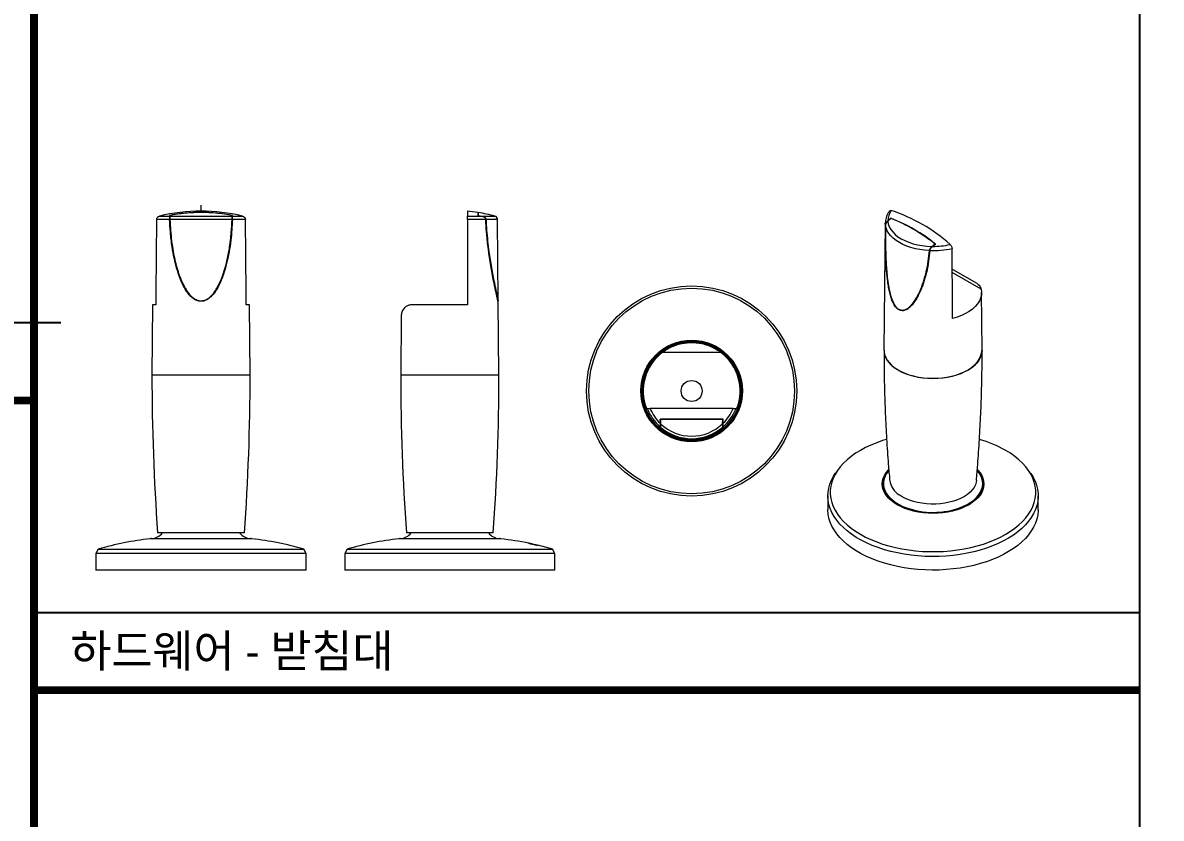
# Model space of a CAD drawing. Extents: x -256 to 8104, y -176 to 5714.
# Drawn here: x 5818 to 7280, y 3488 to 4509 of the extents above; entities that cross this region are included whole.
import ezdxf

# ---------------------------------------------------------------- set-up
doc = ezdxf.new("R2010")
doc.units = 0
doc.header["$LTSCALE"] = 30
doc.layers.get('0').update_dxf_attribs({"linetype": 'CONTINUOUS'})
for name, color, linetype in [('curior-0Line', 252, 'CONTINUOUS'), ('TIT', 3, 'CONTINUOUS'), ('부자재', 4, 'CONTINUOUS')]:
    doc.layers.add(name, color=color, linetype=linetype)
doc.styles.add('돋움', font='malgun.ttf')

# ---------------------------------------------------------------- blocks, each defined once
blk = doc.blocks.new('U_T460_F')
at = {"color": 0, "lineweight": 0}
blk.add_line((0.03, 51.22), (0, 52.07), dxfattribs=at)
at = {"color": 0, "lineweight": 15}
for p, q in [((-5.93, 50.51), (-4.49, 50.51)), ((-4.49, 50.62), (-4.49, 50.51)), ((-4.46, 50.46), (-4.47, 50.57)), ((-4.43, 50.62), (-4.42, 50.51)), ((-4.42, 50.51), (4.42, 50.51)), ((4.42, 50.51), (4.43, 50.62)), ((4.47, 50.57), (4.46, 50.46)), ((4.49, 50.51), (4.49, 50.62)), ((4.49, 50.51), (5.93, 50.51)), ((-4.48, 50.03), (-6.33, 50.03)), ((4.43, 50.03), (-4.43, 50.03)), ((6.33, 50.03), (4.48, 50.03)), ((-6.91, 37.85), (-7, 27.85)), ((-6.44, 37.85), (-6.91, 37.85)), ((0, 38.43), (0, 38.37)), ((6.91, 37.85), (6.44, 37.85)), ((7, 27.85), (6.91, 37.85)), ((-7, 27.85), (7, 27.85)), ((-0.77, 27.8), (-7, 27.8)), ((-6, 27.85), (-6, 27.8)), ((7, 27.8), (-0.77, 27.8)), ((6, 27.8), (6, 27.85)), ((-0.68, 5.3), (-6.2, 5.3)), ((6.2, 5.3), (-0.68, 5.3)), ((7.25, 4.45), (-7.25, 4.45)), ((-7.08, 4.5), (7.08, 4.5)), ((-14.67, 2.98), (-15, 2.36)), ((-15, 2.36), (-15, 0)), ((15, 2.36), (-15, 2.36)), ((-14.67, 2.98), (14.67, 2.98)), ((15, 2.36), (14.67, 2.98)), ((15, 0), (15, 2.36)), ((15, 0), (-15, 0))]:
    blk.add_line(p, q, dxfattribs=at)
at = {"color": 0, "lineweight": 15, "flags": 128}
for points in [[(-6.33, 50.03), (-6.43, 39.55), (-6.44, 37.85)], [(6.44, 37.85), (6.43, 39.55), (6.33, 50.03)]]:
    blk.add_lwpolyline(points, dxfattribs=at)
at = {"color": 0, "lineweight": 15}
for centre, radius, start, end in [((0, 26.35), 24.87, 76.2089, 103.7911), ((0, 26.35), 24.68, 79.5103, 100.4897), ((-4.41, 50.46), 0.0494, 99.6013, 180.9536), ((4.41, 50.46), 0.0494, 359.0464, 80.3987), ((-4.43, 49.96), 0.0676, 89.8126, 104.7087), ((4.43, 49.96), 0.0676, 75.2913, 90.1874), ((309.81, 27.8), 316.81, 180, 184.0727), ((-309.81, 27.8), 316.81, 355.9273, 0), ((-7.2, 6.7), 2.2, 273.0819, 320.4788), ((7.2, 6.7), 2.2, 219.5212, 266.9181), ((-3.11, -36.12), 40.78, 95.8321, 106.4688), ((-7.08, 4.38), 0.125, 93.0819, 147.303), ((7.07, 4.38), 0.125, 32.697, 86.9181), ((3.11, -36.12), 40.78, 73.5312, 84.1679)]:
    blk.add_arc(centre, radius, start, end, dxfattribs=at)
for points, knots in [([(-6.33, 50.03), (-6.32, 50.08), (-6.31, 50.19), (-6.23, 50.33), (-6.1, 50.45), (-5.99, 50.49), (-5.93, 50.51)], [0, 0, 0, 0, 0.237766, 0.475288, 0.719622, 1, 1, 1, 1]), ([(-4.49, 50.51), (-4.49, 50.49), (-4.49, 50.45), (-4.49, 50.32), (-4.48, 50.18), (-4.48, 50.08), (-4.48, 50.03)], [0, 0, 0, 0, 0.334093, 0.590931, 0.797381, 1, 1, 1, 1]), ([(-4.47, 50.57), (-4.47, 50.57), (-4.47, 50.59), (-4.46, 50.6), (-4.44, 50.61), (-4.43, 50.62), (-4.43, 50.62), (-4.43, 50.62)], [0, 0, 0, 0, 0.242569, 0.485194, 0.726282, 0.964202, 1, 1, 1, 1]), ([(-4.42, 50.51), (-4.43, 50.48), (-4.43, 50.44), (-4.44, 50.31), (-4.44, 50.17), (-4.44, 50.08), (-4.43, 50.03)], [0, 0, 0, 0, 0.356402, 0.614532, 0.805916, 1, 1, 1, 1]), ([(4.43, 50.62), (3.95, 50.7), (3.07, 50.84), (1.75, 50.97), (0.5, 51.03), (-0.73, 51.02), (-1.93, 50.95), (-3.16, 50.83), (-3.99, 50.69), (-4.43, 50.62)], [0, 0, 0, 0, 0.162028, 0.302727, 0.443426, 0.583945, 0.717175, 0.850406, 1, 1, 1, 1]), ([(4.43, 50.03), (4.44, 50.08), (4.44, 50.18), (4.44, 50.32), (4.43, 50.44), (4.43, 50.48), (4.42, 50.51)], [0, 0, 0, 0, 0.2036504, 0.4131033, 0.6693873, 1, 1, 1, 1]), ([(4.43, 50.62), (4.43, 50.62), (4.44, 50.61), (4.45, 50.6), (4.46, 50.59), (4.47, 50.58), (4.47, 50.57), (4.47, 50.57)], [0, 0, 0, 0, 0.235302, 0.470524, 0.707668, 0.947927, 1, 1, 1, 1]), ([(4.46, 50.46), (4.46, 50.44), (4.46, 50.4), (4.46, 50.29), (4.46, 50.16), (4.45, 50.07), (4.45, 50.03)], [0, 0, 0, 0, 0.335931, 0.593051, 0.800431, 1, 1, 1, 1]), ([(4.48, 50.03), (4.48, 50.08), (4.48, 50.17), (4.49, 50.31), (4.49, 50.44), (4.49, 50.48), (4.49, 50.51)], [0, 0, 0, 0, 0.188174, 0.37552, 0.632642, 1, 1, 1, 1]), ([(5.93, 50.51), (5.99, 50.49), (6.11, 50.45), (6.24, 50.32), (6.32, 50.17), (6.33, 50.07), (6.33, 50.03)], [0, 0, 0, 0, 0.276955, 0.554541, 0.815504, 1, 1, 1, 1]), ([(4.48, 50.03), (4.45, 49.53), (4.41, 48.53), (4.25, 46.98), (4.02, 45.39), (3.67, 43.75), (3.29, 42.42), (2.9, 41.38), (2.58, 40.69), (2.26, 40.09), (1.92, 39.57), (1.58, 39.17), (1.27, 38.87), (0.99, 38.66), (0.68, 38.49), (0.38, 38.39), (0.09, 38.35), (-0.26, 38.35), (-0.64, 38.46), (-1.02, 38.68), (-1.41, 38.98), (-1.81, 39.42), (-2.23, 40.03), (-2.59, 40.7), (-2.92, 41.43), (-3.2, 42.18), (-3.52, 43.2), (-3.84, 44.49), (-4.16, 46.26), (-4.38, 48.1), (-4.45, 49.43), (-4.48, 50.03)], [0, 0, 0, 0, 0.056109, 0.112217, 0.175281, 0.238353, 0.301443, 0.333042, 0.364629, 0.387953, 0.411299, 0.434541, 0.447611, 0.460668, 0.473897, 0.487096, 0.496849, 0.5066, 0.526009, 0.540576, 0.555174, 0.581659, 0.608219, 0.638624, 0.669049, 0.699366, 0.729689, 0.790416, 0.85116, 0.932397, 1, 1, 1, 1]), ([(0, 38.37), (0, 38.37), (-0.06, 38.37), (-0.22, 38.38), (-0.46, 38.44), (-0.73, 38.54), (-1, 38.7), (-1.34, 38.96), (-1.71, 39.35), (-2.09, 39.86), (-2.41, 40.4), (-2.76, 41.13), (-3.13, 42.04), (-3.48, 43.15), (-3.76, 44.3), (-3.99, 45.45), (-4.17, 46.59), (-4.3, 47.73), (-4.4, 48.87), (-4.43, 49.64), (-4.45, 50.03)], [0, 0, 0, 0, 0.000002, 0.013987, 0.034489, 0.055571, 0.080059, 0.105024, 0.152856, 0.201778, 0.249419, 0.29733, 0.385736, 0.474191, 0.564237, 0.654293, 0.740421, 0.826551, 0.913276, 1, 1, 1, 1]), ([(-4.43, 50.03), (-4.41, 49.52), (-4.36, 48.5), (-4.21, 46.98), (-4, 45.59), (-3.75, 44.32), (-3.55, 43.56), (-3.45, 43.18)], [0, 0, 0, 0, 0.219748, 0.439653, 0.659373, 0.829518, 1, 1, 1, 1]), ([(4.45, 50.03), (4.42, 49.41), (4.36, 48.17), (4.15, 46.33), (3.83, 44.51), (3.45, 43.05), (3.09, 41.94), (2.78, 41.16), (2.42, 40.4), (2.02, 39.76), (1.61, 39.22), (1.23, 38.86), (0.87, 38.62), (0.58, 38.47), (0.28, 38.39), (0.09, 38.37), (0, 38.37), (0, 38.37)], [0, 0, 0, 0, 0.139533, 0.279422, 0.419174, 0.55852, 0.622381, 0.686418, 0.750267, 0.813869, 0.859301, 0.904612, 0.931264, 0.957863, 0.97894, 0.999998, 1, 1, 1, 1]), ([(4.27, 47.72), (4.29, 47.88), (4.38, 48.64), (4.41, 49.41), (4.43, 50.03)], [0, 0, 0, 0, 0.201287, 1, 1, 1, 1]), ([(0, 38.43), (0.09, 38.43), (0.27, 38.44), (0.56, 38.52), (0.86, 38.66), (1.21, 38.9), (1.58, 39.26), (1.99, 39.78), (2.38, 40.42), (2.75, 41.17), (3.06, 41.95), (3.34, 42.77), (3.58, 43.64), (3.86, 44.83), (4.11, 46.19), (4.22, 47.27), (4.27, 47.72)], [0, 0, 0, 0, 0.024622, 0.050056, 0.081479, 0.113781, 0.16786, 0.22326, 0.299617, 0.376057, 0.45452, 0.533001, 0.618025, 0.703055, 0.874245, 1, 1, 1, 1]), ([(-3.45, 43.18), (-3.34, 42.81), (-3.12, 42.06), (-2.74, 41.15), (-2.38, 40.43), (-2.06, 39.89), (-1.69, 39.38), (-1.32, 39), (-0.98, 38.74), (-0.72, 38.59), (-0.45, 38.49), (-0.21, 38.43), (-0.06, 38.43), (0, 38.43)], [0, 0, 0, 0, 0.188721, 0.376956, 0.477773, 0.578545, 0.680339, 0.781871, 0.833486, 0.885032, 0.928109, 0.971135, 1, 1, 1, 1])]:
    blk.add_open_spline(points, degree=3, knots=knots, dxfattribs=at)
blk = doc.blocks.new('U_T460_S')
at = {"color": 0, "lineweight": 15}
for p, q in [((0, 51.22), (0, 50.51)), ((0, 50.51), (2.11, 50.51)), ((1.5, 51.03), (1.5, 50.62)), ((1.5, 50.62), (2.11, 50.51)), ((1.55, 50.62), (2.17, 50.51)), ((2.17, 50.51), (3.93, 50.51)), ((0, 50.03), (0, 37.85)), ((2.63, 50.03), (0, 50.03)), ((4.31, 50.03), (2.66, 50.03)), ((4.41, 38.43), (4.31, 50.03)), ((0, 37.85), (-8, 37.85)), ((4.5, 27.85), (4.41, 38.35)), ((-9.43, 36.35), (-9.5, 27.85)), ((-9.5, 27.85), (4.5, 27.85)), ((4.46, 27.8), (-9.5, 27.8)), ((-8.5, 27.85), (-8.5, 27.8)), ((3.5, 27.8), (3.5, 27.85)), ((4.5, 27.8), (4.46, 27.8)), ((3.66, 5.3), (-8.7, 5.3)), ((3.7, 5.3), (3.66, 5.3)), ((4.75, 4.45), (-9.75, 4.45)), ((-9.58, 4.5), (4.58, 4.5)), ((8.97, 3.79), (8.98, 3.78)), ((9.15, 3.74), (8.97, 3.78)), ((9.14, 3.75), (9.28, 3.72)), ((10, 3.56), (9.27, 3.72)), ((-17.17, 2.98), (-17.5, 2.36)), ((-17.5, 2.36), (-17.5, 0)), ((12.5, 2.36), (-17.5, 2.36)), ((-17.17, 2.98), (12.17, 2.98)), ((12.5, 2.36), (12.17, 2.98)), ((12.5, 0), (12.5, 2.36)), ((12.5, 0), (-17.5, 0))]:
    blk.add_line(p, q, dxfattribs=at)
for centre, radius, start, end in [((-2.5, 26.35), 25, 80.7931, 84.2608), ((-2.5, 26.35), 25, 75.0838, 80.6736), ((-1.81, 51.23), 4.05, 348.952, 349.6646), ((3.81, 50.02), 0.5, 0.5, 75.0838), ((2.59, 51.03), 1.01, 272.2627, 274.4256), ((4.36, 38.42), 0.05, 324.3386, 0.5), ((307.31, 27.8), 316.81, 180, 184.0727), ((-312.31, 27.8), 316.81, 355.9273, 0), ((-9.7, 6.7), 2.2, 273.0819, 320.4788), ((4.7, 6.7), 2.2, 219.5212, 266.9181), ((-5.61, -36.12), 40.78, 95.8321, 106.4688), ((-9.58, 4.38), 0.125, 93.0819, 147.303), ((4.57, 4.38), 0.125, 32.697, 86.9181), ((0.61, -36.12), 40.78, 78.4532, 84.1679), ((0.61, -36.12), 40.78, 73.5312, 76.6951)]:
    blk.add_arc(centre, radius, start, end, dxfattribs=at)
for points, knots in [([(0, 50.03), (0, 50.08), (0, 50.19), (0, 50.33), (0, 50.45), (0, 50.49), (0, 50.51)], [0, 0, 0, 0, 0.237766, 0.475288, 0.719622, 1, 1, 1, 1]), ([(1.55, 51.01), (1.55, 51.01), (1.55, 51.02), (1.55, 50.95), (1.55, 50.83), (1.55, 50.69), (1.55, 50.62)], [0, 0, 0, 0, 0.167892, 0.434045, 0.700813, 1, 1, 1, 1]), ([(1.55, 50.57), (1.55, 50.57), (1.55, 50.59), (1.55, 50.6), (1.55, 50.61), (1.55, 50.62), (1.55, 50.62), (1.55, 50.62)], [0, 0, 0, 0, 0.242569, 0.485194, 0.726282, 0.964202, 1, 1, 1, 1]), ([(2.11, 50.51), (2.19, 50.49), (2.34, 50.45), (2.5, 50.32), (2.6, 50.18), (2.62, 50.08), (2.63, 50.03)], [0, 0, 0, 0, 0.334093, 0.590931, 0.797381, 1, 1, 1, 1]), ([(2.63, 50.03), (2.62, 50.07), (2.61, 50.15), (2.52, 50.28), (2.38, 50.4), (2.24, 50.44), (2.16, 50.46)], [0, 0, 0, 0, 0.190162, 0.379441, 0.638035, 1, 1, 1, 1]), ([(2.17, 50.51), (2.26, 50.48), (2.4, 50.44), (2.56, 50.31), (2.64, 50.17), (2.66, 50.08), (2.66, 50.03)], [0, 0, 0, 0, 0.356402, 0.614532, 0.805916, 1, 1, 1, 1]), ([(4.41, 38.35), (4.41, 38.35), (4.41, 38.36), (4.38, 38.47), (4.33, 38.67), (4.26, 38.98), (4.16, 39.42), (4.03, 40.02), (3.88, 40.7), (3.74, 41.43), (3.59, 42.18), (3.4, 43.19), (3.18, 44.49), (2.93, 46.25), (2.73, 48.1), (2.66, 49.43), (2.63, 50.03)], [0, 0, 0, 0, 0.013117, 0.051938, 0.080712, 0.110274, 0.162699, 0.216367, 0.27698, 0.338036, 0.3986, 0.459328, 0.5805, 0.702291, 0.86478, 1, 1, 1, 1]), ([(4.36, 38.37), (4.36, 38.37), (4.36, 38.37), (4.36, 38.38), (4.34, 38.44), (4.32, 38.54), (4.29, 38.7), (4.23, 38.96), (4.15, 39.35), (4.04, 39.86), (3.92, 40.4), (3.77, 41.13), (3.6, 42.04), (3.39, 43.15), (3.21, 44.3), (3.04, 45.45), (2.89, 46.59), (2.78, 47.73), (2.68, 48.87), (2.64, 49.64), (2.63, 50.03)], [0, 0, 0, 0, 0.000002, 0.013987, 0.034489, 0.055571, 0.080059, 0.105024, 0.152856, 0.201778, 0.249419, 0.29733, 0.385736, 0.474191, 0.564237, 0.654293, 0.740421, 0.826551, 0.913276, 1, 1, 1, 1]), ([(2.66, 50.03), (2.69, 49.52), (2.74, 48.5), (2.89, 46.98), (3.06, 45.59), (3.25, 44.32), (3.44, 43.18), (3.64, 42.06), (3.82, 41.15), (3.97, 40.43), (4.08, 39.89), (4.19, 39.38), (4.28, 39), (4.34, 38.74), (4.37, 38.59), (4.39, 38.49), (4.41, 38.43), (4.41, 38.43), (4.41, 38.43)], [0, 0, 0, 0, 0.115543, 0.231168, 0.346697, 0.436159, 0.525798, 0.61529, 0.704551, 0.752359, 0.800145, 0.848416, 0.896563, 0.921039, 0.945482, 0.965909, 0.986312, 1, 1, 1, 1]), ([(-8, 37.85), (-8.08, 37.84), (-8.33, 37.81), (-8.67, 37.67), (-8.97, 37.44), (-9.18, 37.19), (-9.32, 36.93), (-9.4, 36.65), (-9.43, 36.46), (-9.43, 36.36), (-9.43, 36.36)], [0, 0, 0, 0, 0.08678, 0.260456, 0.438788, 0.576352, 0.713951, 0.855736, 0.997532, 1, 1, 1, 1]), ([(-9.43, 36.36), (-9.43, 36.36), (-9.43, 36.36), (-9.43, 36.35), (-9.43, 36.35)], [0, 0, 0, 0, 0.379357, 1, 1, 1, 1]), ([(8.77, 3.83), (8.76, 3.83), (8.73, 3.84), (8.72, 3.84), (8.73, 3.84), (8.77, 3.83), (8.83, 3.82), (8.91, 3.8), (8.96, 3.79), (8.98, 3.79)], [0, 0, 0, 0, 0.144936, 0.289936, 0.4336, 0.577143, 0.722407, 0.870536, 1, 1, 1, 1]), ([(8.99, 3.78), (8.98, 3.79), (8.95, 3.79), (8.89, 3.81), (8.82, 3.82), (8.79, 3.83), (8.77, 3.83)], [0, 0, 0, 0, 0.068946, 0.420495, 0.772326, 1, 1, 1, 1]), ([(8.97, 3.78), (8.98, 3.77), (9.03, 3.76), (9.09, 3.75), (9.13, 3.74)], [0, 0, 0, 0, 0.1720916, 1, 1, 1, 1]), ([(8.97, 3.73), (8.97, 3.74), (8.97, 3.76), (8.97, 3.77), (8.97, 3.78)], [0, 0, 0, 0, 0.506561, 1, 1, 1, 1]), ([(9.13, 3.69), (9.09, 3.7), (9.03, 3.71), (8.98, 3.73), (8.97, 3.73)], [0, 0, 0, 0, 0.860743, 1, 1, 1, 1]), ([(9.13, 3.73), (9.26, 3.7), (9.55, 3.64), (9.84, 3.57), (10, 3.53)], [0, 0, 0, 0, 0.430582, 1, 1, 1, 1]), ([(9.13, 3.72), (9.13, 3.71), (9.13, 3.71), (9.13, 3.7), (9.13, 3.69)], [0, 0, 0, 0, 0.476579, 1, 1, 1, 1]), ([(10, 3.52), (9.83, 3.56), (9.55, 3.63), (9.26, 3.69), (9.13, 3.72)], [0, 0, 0, 0, 0.570891, 1, 1, 1, 1]), ([(9.22, 3.74), (9.22, 3.74), (9.22, 3.74), (9.19, 3.74), (9.16, 3.75), (9.14, 3.75)], [0, 0, 0, 0, 0.284804, 0.690886, 1, 1, 1, 1]), ([(9.27, 3.72), (9.38, 3.7), (9.62, 3.64), (9.86, 3.59), (10, 3.55)], [0, 0, 0, 0, 0.41527, 1, 1, 1, 1]), ([(10, 3.53), (10, 3.53), (10, 3.53), (10, 3.52), (10, 3.52)], [0, 0, 0, 0, 0.457065, 1, 1, 1, 1])]:
    blk.add_open_spline(points, degree=3, knots=knots, dxfattribs=at)
blk = doc.blocks.new('U_T460_TOP')
at = {"color": 0, "lineweight": 0}
blk.add_line((0, 9.43), (0, 9.75), dxfattribs=at)
at = {"color": 0, "lineweight": 15}
for p, q in [((-0.03, 9.43), (0.03, 9.43)), ((4.19, 8), (-4.19, 8)), ((-6.33, 0), (-6.44, 0)), ((5.93, 0), (-5.93, 0)), ((4.49, -1.5), (-4.49, -1.5)), ((-4.49, -1.5), (-4.49, -2.11)), ((-4.46, -2.16), (-4.47, -1.55)), ((-4.43, -1.55), (-4.42, -2.17)), ((-4.07, -1.5), (-4.07, -1.55)), ((-4, -1.55), (-4, -1.5)), ((-0.81, -1.55), (-0.81, -1.5)), ((0.81, -1.55), (0.81, -1.5)), ((4, -1.55), (4, -1.5)), ((4.07, -1.55), (4.07, -1.5)), ((4.42, -2.17), (4.43, -1.55)), ((4.47, -1.55), (4.46, -2.16)), ((4.49, -2.11), (4.49, -1.5)), ((6.44, 0), (6.33, 0))]:
    blk.add_line(p, q, dxfattribs=at)
for radius in [15, 14.67, 7.25, 7.2, 7.08, 7, 1.5]:
    blk.add_circle((0, 2.5), radius, dxfattribs=at)
for centre, radius, start, end in [((0, 2.5), 6.91, 127.285, 201.2017), ((0, 2.5), 6.91, 338.7983, 52.715), ((0, 2.5), 6.81, 201.5491, 228.8742), ((0, 2.5), 6.44, 202.8606, 225.7483), ((0, 2.5), 6.81, 311.1258, 338.4509), ((0, 2.5), 6.44, 314.2517, 337.1394), ((-4.43, -2.12), 0.0556, 234.9029, 279.4931), ((-4.4, -2.63), 0.0499, 179.904, 229.3719), ((0, 2.5), 6.81, 229.3494, 310.6506), ((0, 2.5), 6.44, 226.5801, 313.4199), ((4.43, -2.12), 0.0556, 260.5069, 305.0971), ((4.4, -2.63), 0.0499, 310.6281, 0.096)]:
    blk.add_arc(centre, radius, start, end, dxfattribs=at)
for points, knots in [([(-4.19, 8), (-4.08, 8.08), (-3.74, 8.33), (-3.15, 8.67), (-2.4, 9.01), (-1.62, 9.24), (-0.82, 9.39), (-0.28, 9.42), (0, 9.43), (0, 9.43)], [0, 0, 0, 0, 0.086791, 0.262656, 0.438847, 0.624752, 0.811395, 0.997532, 1, 1, 1, 1]), ([(0, 9.43), (0, 9.43), (-0.01, 9.43), (-0.02, 9.43), (-0.03, 9.43)], [0, 0, 0, 0, 0.379357, 1, 1, 1, 1]), ([(0, 9.43), (0, 9.43), (0.29, 9.42), (0.85, 9.39), (1.68, 9.23), (2.44, 8.99), (3.12, 8.68), (3.68, 8.37), (4.03, 8.12), (4.19, 8)], [0, 0, 0, 0, 0.002468, 0.1963, 0.390703, 0.584247, 0.730344, 0.876293, 1, 1, 1, 1]), ([(0.03, 9.43), (0.02, 9.43), (0.01, 9.43), (0, 9.43), (0, 9.43)], [0, 0, 0, 0, 0.620643, 1, 1, 1, 1]), ([(-6.33, 0), (-6.32, 0), (-6.31, 0), (-6.23, 0), (-6.1, 0), (-5.99, 0), (-5.93, 0)], [0, 0, 0, 0, 0.237766, 0.475288, 0.719622, 1, 1, 1, 1]), ([(-4.47, -1.55), (-4.47, -1.55), (-4.47, -1.55), (-4.46, -1.55), (-4.44, -1.55), (-4.43, -1.55), (-4.43, -1.55), (-4.43, -1.55)], [0, 0, 0, 0, 0.242569, 0.485194, 0.726282, 0.964202, 1, 1, 1, 1]), ([(4.43, -1.55), (3.95, -1.55), (3.07, -1.55), (1.75, -1.55), (0.5, -1.55), (-0.73, -1.55), (-1.93, -1.55), (-3.16, -1.55), (-3.99, -1.55), (-4.43, -1.55)], [0, 0, 0, 0, 0.162028, 0.302727, 0.443426, 0.583945, 0.717175, 0.850406, 1, 1, 1, 1]), ([(4.43, -1.55), (4.43, -1.55), (4.44, -1.55), (4.45, -1.55), (4.46, -1.55), (4.47, -1.55), (4.47, -1.55), (4.47, -1.55)], [0, 0, 0, 0, 0.235302, 0.470524, 0.707668, 0.947927, 1, 1, 1, 1]), ([(5.93, 0), (5.99, 0), (6.11, 0), (6.24, 0), (6.32, 0), (6.33, 0), (6.33, 0)], [0, 0, 0, 0, 0.276955, 0.554541, 0.815504, 1, 1, 1, 1]), ([(-4.49, -2.11), (-4.49, -2.19), (-4.49, -2.34), (-4.49, -2.5), (-4.48, -2.6), (-4.48, -2.62), (-4.48, -2.63)], [0, 0, 0, 0, 0.334093, 0.590931, 0.797381, 1, 1, 1, 1]), ([(4.48, -2.63), (4.45, -2.65), (4.41, -2.71), (4.25, -2.85), (4.02, -3.05), (3.67, -3.3), (3.29, -3.54), (2.9, -3.75), (2.58, -3.89), (2.26, -4.02), (1.92, -4.13), (1.58, -4.22), (1.27, -4.29), (0.99, -4.34), (0.68, -4.38), (0.38, -4.4), (0.09, -4.41), (-0.26, -4.41), (-0.64, -4.38), (-1.02, -4.33), (-1.41, -4.26), (-1.81, -4.16), (-2.23, -4.03), (-2.59, -3.89), (-2.92, -3.74), (-3.2, -3.59), (-3.52, -3.4), (-3.84, -3.18), (-4.16, -2.93), (-4.38, -2.73), (-4.45, -2.66), (-4.48, -2.63)], [0, 0, 0, 0, 0.056109, 0.112217, 0.175281, 0.238353, 0.301443, 0.333042, 0.364629, 0.387953, 0.411299, 0.434541, 0.447611, 0.460668, 0.473897, 0.487096, 0.496849, 0.5066, 0.526009, 0.540576, 0.555174, 0.581659, 0.608219, 0.638624, 0.669049, 0.699366, 0.729689, 0.790416, 0.85116, 0.932397, 1, 1, 1, 1]), ([(-4.45, -2.63), (-4.45, -2.62), (-4.46, -2.61), (-4.46, -2.52), (-4.46, -2.38), (-4.46, -2.24), (-4.46, -2.16)], [0, 0, 0, 0, 0.190162, 0.379441, 0.638035, 1, 1, 1, 1]), ([(-4.42, -2.17), (-4.43, -2.26), (-4.43, -2.4), (-4.44, -2.56), (-4.44, -2.64), (-4.44, -2.66), (-4.43, -2.66)], [0, 0, 0, 0, 0.356402, 0.614532, 0.805916, 1, 1, 1, 1]), ([(-4.43, -2.66), (-4.41, -2.69), (-4.36, -2.74), (-4.21, -2.89), (-4, -3.06), (-3.75, -3.25), (-3.47, -3.44), (-3.11, -3.64), (-2.74, -3.82), (-2.38, -3.97), (-2.06, -4.08), (-1.69, -4.19), (-1.32, -4.28), (-0.98, -4.34), (-0.72, -4.37), (-0.45, -4.39), (-0.21, -4.41), (-0.06, -4.41), (0, -4.41)], [0, 0, 0, 0, 0.115543, 0.231168, 0.346697, 0.436159, 0.525798, 0.61529, 0.704551, 0.752359, 0.800145, 0.848416, 0.896563, 0.921039, 0.945482, 0.965909, 0.986312, 1, 1, 1, 1]), ([(0, -4.41), (0.09, -4.41), (0.27, -4.4), (0.56, -4.39), (0.86, -4.35), (1.21, -4.3), (1.58, -4.22), (2, -4.1), (2.39, -3.97), (2.76, -3.81), (3.06, -3.66), (3.37, -3.49), (3.66, -3.31), (3.92, -3.12), (4.15, -2.94), (4.34, -2.76), (4.4, -2.7), (4.43, -2.66)], [0, 0, 0, 0, 0.020641, 0.041302, 0.067568, 0.093886, 0.138999, 0.184233, 0.247911, 0.311838, 0.375955, 0.439893, 0.533719, 0.627636, 0.721503, 0.860749, 1, 1, 1, 1]), ([(4.43, -2.66), (4.44, -2.66), (4.44, -2.64), (4.44, -2.55), (4.43, -2.39), (4.43, -2.25), (4.42, -2.17)], [0, 0, 0, 0, 0.2036504, 0.4131033, 0.6693873, 1, 1, 1, 1]), ([(4.46, -2.16), (4.46, -2.24), (4.46, -2.37), (4.46, -2.51), (4.46, -2.6), (4.45, -2.62), (4.45, -2.63)], [0, 0, 0, 0, 0.335931, 0.593051, 0.800431, 1, 1, 1, 1]), ([(4.48, -2.63), (4.48, -2.62), (4.48, -2.61), (4.49, -2.51), (4.49, -2.35), (4.49, -2.2), (4.49, -2.11)], [0, 0, 0, 0, 0.188174, 0.37552, 0.632642, 1, 1, 1, 1])]:
    blk.add_open_spline(points, degree=3, knots=knots, dxfattribs=at)
blk = doc.blocks.new('U_T460_ISO')
at = {"color": 0, "lineweight": 15}
for p, q in [((-6.81, 49.53), (-7, 31.42)), ((-6.49, 49.75), (-6.46, 49.78)), ((-6.01, 50.19), (-6.44, 49.85)), ((-5.99, 50.15), (-6.43, 49.8)), ((-0.18, 46.19), (0.27, 46.53)), ((0.29, 46.47), (-0.14, 46.13)), ((-0.08, 46.19), (0.35, 46.52)), ((6.85, 40.1), (2.74, 42.48)), ((6.28, 40.88), (2.89, 42.83)), ((7, 31.42), (6.91, 39.59)), ((-3.7, 37.25), (-3.57, 37.32)), ((-13.59, 14.28), (-13.9, 13.84)), ((-6.3, 14.27), (-6.37, 14.2)), ((6.38, 14.19), (6.29, 14.28)), ((13.9, 13.84), (13.59, 14.28)), ((-7.2, 12.23), (-7.2, 11.8)), ((7.2, 11.8), (7.2, 12.23)), ((-15, 10.58), (-15, 8.66)), ((15, 8.66), (15, 10.58))]:
    blk.add_line(p, q, dxfattribs=at)
at = {"color": 0, "lineweight": 15, "flags": 128}
for points in [[(-6.79, 49.24), (-6.81, 49.48), (-6.81, 49.53)], [(-0.52, 45.59), (-1.2, 45.64), (-1.87, 45.73), (-2.52, 45.86), (-3.15, 46.03), (-3.75, 46.23), (-4.3, 46.46), (-4.81, 46.73), (-5.28, 47.03), (-5.68, 47.35), (-6.03, 47.69), (-6.32, 48.05), (-6.54, 48.43), (-6.7, 48.82), (-6.79, 49.21)], [(-6.43, 49.8), (-6.38, 49.4), (-6.24, 49), (-6.04, 48.62), (-5.76, 48.25), (-5.42, 47.9), (-5.02, 47.57), (-4.55, 47.27), (-4.03, 47.01), (-3.47, 46.77), (-2.86, 46.57), (-2.22, 46.41), (-1.56, 46.3), (-0.87, 46.22), (-0.18, 46.19)], [(2.79, 35.91), (2.78, 37.31), (2.71, 45.9)], [(6.85, 40.1), (6.91, 39.67), (6.89, 39.24), (6.79, 38.82), (6.61, 38.4), (6.36, 38), (6.03, 37.62), (5.63, 37.25), (5.17, 36.92), (4.65, 36.61), (4.07, 36.34), (3.45, 36.11), (2.79, 35.91)], [(-7, 31.42), (-6.99, 31.15), (-6.91, 30.75), (-6.76, 30.35), (-6.55, 29.97), (-6.27, 29.6), (-5.93, 29.25), (-5.53, 28.92), (-5.07, 28.61), (-4.57, 28.34), (-4.02, 28.09), (-3.42, 27.88), (-2.8, 27.7), (-2.15, 27.55), (-1.47, 27.45), (-0.78, 27.38), (-0.09, 27.36), (0.61, 27.37), (1.3, 27.43), (1.98, 27.52), (2.64, 27.66), (3.27, 27.83), (3.87, 28.03), (4.43, 28.27), (4.95, 28.54)], [(7, 31.38), (6.98, 31.06), (6.9, 30.66), (6.74, 30.27), (6.52, 29.89), (6.23, 29.52), (5.89, 29.17), (5.48, 28.84), (5.02, 28.54), (4.51, 28.27), (3.95, 28.02), (3.36, 27.81), (2.73, 27.64), (2.07, 27.5), (1.4, 27.4), (0.71, 27.34), (0.01, 27.32), (-0.69, 27.34), (-1.38, 27.4), (-2.05, 27.5), (-2.71, 27.63), (-3.34, 27.81), (-3.93, 28.02), (-4.49, 28.26), (-5, 28.53), (-5.47, 28.83)], [(-6.63, 18.65), (-7.19, 18.48), (-8.04, 18.18), (-8.86, 17.84), (-9.64, 17.48), (-10.37, 17.08), (-11.05, 16.66), (-11.69, 16.21), (-12.26, 15.74), (-12.78, 15.25), (-13.25, 14.73), (-13.64, 14.2), (-13.98, 13.66), (-14.25, 13.1), (-14.45, 12.53), (-14.59, 11.96), (-14.66, 11.38), (-14.66, 10.81), (-14.59, 10.23), (-14.45, 9.66), (-14.25, 9.09), (-13.98, 8.53), (-13.64, 7.99), (-13.25, 7.46), (-12.78, 6.95), (-12.26, 6.45), (-11.69, 5.98), (-11.05, 5.53), (-10.37, 5.11), (-9.64, 4.71), (-8.86, 4.35), (-8.04, 4.02), (-7.19, 3.72), (-6.3, 3.45), (-5.38, 3.22), (-4.44, 3.03), (-3.47, 2.87), (-2.49, 2.75), (-1.5, 2.67), (-0.5, 2.63), (0.5, 2.63), (1.5, 2.67), (2.49, 2.75), (3.47, 2.87), (4.44, 3.03), (5.38, 3.22), (6.3, 3.45), (7.19, 3.72), (8.04, 4.02), (8.86, 4.35), (9.64, 4.71), (10.37, 5.11), (11.05, 5.53), (11.69, 5.98), (12.26, 6.45), (12.78, 6.95), (13.24, 7.46), (13.64, 7.99), (13.98, 8.53), (14.25, 9.09), (14.45, 9.66), (14.59, 10.23), (14.66, 10.81), (14.66, 11.38), (14.59, 11.96), (14.45, 12.53), (14.25, 13.1), (13.98, 13.66), (13.64, 14.2), (13.24, 14.73), (12.78, 15.25), (12.26, 15.74), (11.69, 16.21), (11.05, 16.66), (10.37, 17.08), (10.37, 17.08)], [(13.9, 13.84), (13.93, 13.8), (14.27, 13.25), (14.55, 12.68), (14.76, 12.11), (14.91, 11.53), (14.99, 10.95), (14.99, 10.36), (14.93, 9.78), (14.81, 9.2), (14.61, 8.63), (14.35, 8.06), (14.02, 7.51), (13.63, 6.97), (13.18, 6.45), (12.66, 5.94), (12.09, 5.46), (11.46, 5), (10.78, 4.57), (10.06, 4.16), (9.28, 3.78), (8.46, 3.44), (7.61, 3.12), (6.72, 2.84), (5.8, 2.6), (4.85, 2.39), (3.88, 2.22), (2.89, 2.09), (1.89, 1.99), (0.89, 1.94), (-0.13, 1.92), (-1.14, 1.95), (-2.15, 2.01), (-3.14, 2.12), (-4.13, 2.26), (-5.09, 2.44), (-6.03, 2.66), (-6.95, 2.91), (-7.83, 3.2), (-8.67, 3.52), (-9.48, 3.87), (-10.24, 4.26), (-10.96, 4.67), (-11.63, 5.11), (-12.24, 5.58), (-12.8, 6.07), (-13.3, 6.57), (-13.73, 7.1), (-14.11, 7.65), (-14.42, 8.2), (-14.67, 8.77), (-14.85, 9.35), (-14.96, 9.93), (-15, 10.51), (-14.97, 11.1), (-14.88, 11.68), (-14.72, 12.26), (-14.49, 12.83), (-14.19, 13.38), (-13.9, 13.84)], [(6.34, 14.32), (6.39, 14.26), (6.7, 13.89), (6.94, 13.5), (7.11, 13.11), (7.21, 12.7), (7.25, 12.29), (7.21, 11.88), (7.11, 11.47), (6.94, 11.07), (6.7, 10.69), (6.39, 10.32), (6.03, 9.96), (5.6, 9.63), (5.13, 9.33), (4.6, 9.05), (4.03, 8.81), (3.42, 8.6), (2.77, 8.42), (2.1, 8.28), (1.41, 8.18), (0.71, 8.12), (0, 8.1), (-0.71, 8.12), (-1.41, 8.18), (-2.1, 8.28), (-2.77, 8.42), (-3.42, 8.6), (-4.03, 8.81), (-4.6, 9.05), (-5.13, 9.33), (-5.6, 9.63), (-6.03, 9.96), (-6.39, 10.32), (-6.7, 10.69), (-6.94, 11.07), (-7.11, 11.47), (-7.22, 11.88), (-7.25, 12.29), (-7.22, 12.7), (-7.11, 13.11), (-6.94, 13.5), (-6.7, 13.89), (-6.39, 14.26), (-6.33, 14.33)], [(-6.33, 14.17), (-6.34, 14.16), (-6.62, 13.78), (-6.84, 13.39), (-6.99, 13), (-7.07, 12.59), (-7.08, 12.18), (-7.02, 11.78), (-6.88, 11.38), (-6.68, 10.99), (-6.42, 10.61), (-6.09, 10.25), (-5.7, 9.91), (-5.25, 9.59), (-4.75, 9.3), (-4.39, 9.13)], [(3.55, 8.8), (3.77, 8.87), (4.35, 9.11), (4.88, 9.37), (5.37, 9.67), (5.8, 9.99), (6.18, 10.34), (6.49, 10.7), (6.74, 11.08), (6.92, 11.48), (7.04, 11.88), (7.08, 12.29), (7.05, 12.69), (6.96, 13.1), (6.79, 13.49), (6.56, 13.88), (6.33, 14.17)], [(-7.23, 11.98), (-7.22, 12.08), (-7.2, 12.16)], [(6.19, 12.81), (6.15, 12.54), (6.04, 12.17), (5.85, 11.8), (5.6, 11.45), (5.29, 11.12), (4.91, 10.8), (4.48, 10.51), (4, 10.25), (3.47, 10.02), (2.91, 9.83), (2.31, 9.67), (1.69, 9.54), (1.04, 9.46), (0.39, 9.41), (-0.27, 9.41), (-0.93, 9.45), (-1.58, 9.53), (-2.2, 9.64), (-2.81, 9.8), (-3.38, 9.99), (-3.91, 10.21), (-4.4, 10.47), (-4.84, 10.75)], [(7.2, 12.16), (7.21, 12.08), (7.23, 11.98)], [(-6.16, 10.08), (-6.35, 10.27), (-6.41, 10.34)], [(6.39, 10.32), (6.35, 10.27), (6.16, 10.08)], [(15, 8.66), (14.99, 8.44), (14.93, 7.86), (14.81, 7.28), (14.61, 6.7), (14.35, 6.14), (14.02, 5.58), (13.63, 5.04), (13.18, 4.52), (12.66, 4.02), (12.09, 3.53), (11.46, 3.07), (10.78, 2.64), (10.06, 2.23), (9.28, 1.86), (8.46, 1.51), (7.61, 1.2), (6.72, 0.92), (5.8, 0.67), (4.85, 0.47), (3.88, 0.29), (2.89, 0.16), (1.89, 0.07), (0.89, 0.01), (-0.13, 0), (-1.14, 0.02), (-2.15, 0.09), (-3.14, 0.19), (-4.13, 0.33), (-5.09, 0.51), (-6.03, 0.73), (-6.95, 0.98), (-7.83, 1.27), (-8.67, 1.59), (-9.48, 1.95), (-10.24, 2.33), (-10.96, 2.75), (-11.63, 3.19), (-12.24, 3.65), (-12.8, 4.14), (-13.3, 4.65), (-13.73, 5.18), (-14.11, 5.72), (-14.42, 6.28), (-14.67, 6.84), (-14.85, 7.42), (-14.96, 8), (-15, 8.59), (-15, 8.66)]]:
    blk.add_lwpolyline(points, dxfattribs=at)
at = {"color": 0, "lineweight": 15}
for centre, radius, start, end in [((-4.02, 49.86), 2.41, 143.4679, 180.2988), ((-13.1, 29.25), 23.18, 47.9467, 72.0587), ((-14.27, 28.55), 23.17, 50.892, 69.1133), ((-0.51, 45.66), 0.0722, 263.5874, 295.4855), ((0.01, 56.91), 11.33, 267.6066, 283.7685), ((-0.23, 46.11), 0.094, 13.7902, 53.7319), ((0.02, 56.87), 10.68, 269.438, 283.0072), ((-3.86, 31.54), 3.14, 182.883, 239.2815), ((3.51, 31.74), 3.5, 294.2415, 354.9128), ((1.88, 2.04), 17.27, 60.5502, 74.0239), ((-4.47, 12.24), 2.71, 135.2021, 224.2573), ((4.46, 12.23), 2.72, 315.1052, 44.4633), ((-3.27, 13.25), 2.95, 188.6971, 237.9244), ((0.02, 19.58), 11.35, 247.1186, 288.1077)]:
    blk.add_arc(centre, radius, start, end, dxfattribs=at)
blk.add_ellipse((-2.83, 48.96), major_axis=(-0.59, 10.77), ratio=0.290242, start_param=1.440009, end_param=1.444026, dxfattribs=at)
for points, knots in [([(-6.18, 51.27), (-6.23, 51.2), (-6.36, 51.01), (-6.55, 50.68), (-6.7, 50.28), (-6.79, 49.9), (-6.8, 49.66), (-6.8, 49.55)], [0, 0, 0, 0, 0.12843, 0.362082, 0.592928, 0.819971, 1, 1, 1, 1]), ([(-6.19, 51.24), (-6.19, 51.25), (-6.16, 51.29), (-6.08, 51.32), (-6, 51.31), (-5.96, 51.3)], [0, 0, 0, 0, 0.160097, 0.551201, 1, 1, 1, 1]), ([(-0.72, 43.51), (-0.74, 43.39), (-0.83, 42.82), (-1.09, 41.81), (-1.5, 40.52), (-1.95, 39.49), (-2.37, 38.72), (-2.73, 38.15), (-3.16, 37.63), (-3.63, 37.23), (-4.05, 37.04), (-4.38, 37), (-4.68, 37.04), (-5.02, 37.21), (-5.32, 37.52), (-5.55, 37.87), (-5.78, 38.3), (-5.99, 38.87), (-6.19, 39.59), (-6.35, 40.34), (-6.51, 41.4), (-6.65, 42.7), (-6.74, 44.24), (-6.78, 45.91), (-6.8, 47.59), (-6.79, 48.73), (-6.79, 49.24)], [0, 0, 0, 0, 0.018142, 0.087902, 0.15767, 0.227459, 0.262413, 0.297354, 0.336065, 0.374647, 0.403502, 0.418136, 0.432736, 0.454235, 0.475705, 0.491818, 0.507966, 0.537264, 0.566643, 0.600276, 0.633931, 0.700989, 0.768164, 0.835357, 0.925219, 1, 1, 1, 1]), ([(-6.44, 49.85), (-6.49, 49.8), (-6.59, 49.71), (-6.71, 49.54), (-6.78, 49.38), (-6.79, 49.29), (-6.79, 49.24)], [0, 0, 0, 0, 0.334093, 0.590931, 0.797381, 1, 1, 1, 1]), ([(-6.43, 49.8), (-6.5, 49.74), (-6.6, 49.65), (-6.71, 49.48), (-6.78, 49.34), (-6.78, 49.25), (-6.79, 49.21)], [0, 0, 0, 0, 0.356402, 0.614532, 0.805916, 1, 1, 1, 1]), ([(-6.79, 49.21), (-6.79, 48.55), (-6.79, 47.24), (-6.77, 45.49), (-6.71, 44.04), (-6.64, 42.92), (-6.54, 41.78), (-6.38, 40.6), (-6.17, 39.59), (-5.93, 38.78), (-5.69, 38.18), (-5.39, 37.66), (-5.1, 37.35), (-4.93, 37.24), (-4.88, 37.22)], [0, 0, 0, 0, 0.172804, 0.346783, 0.435627, 0.524461, 0.614626, 0.704738, 0.800309, 0.848118, 0.89676, 0.945591, 0.986307, 1, 1, 1, 1]), ([(0.27, 46.53), (-0.07, 46.79), (-0.99, 47.49), (-2.21, 48.3), (-3.66, 49.12), (-4.82, 49.69), (-5.68, 50.03), (-5.99, 50.15)], [0, 0, 0, 0, 0.162055, 0.44341, 0.583952, 0.850381, 1, 1, 1, 1]), ([(-4.88, 37.22), (-4.75, 37.16), (-4.54, 37.07), (-4.24, 37.08), (-3.95, 37.15), (-3.64, 37.32), (-3.26, 37.63), (-2.89, 38.05), (-2.4, 38.76), (-1.87, 39.78), (-1.35, 41.14), (-0.94, 42.59), (-0.65, 44.08), (-0.56, 45.09), (-0.52, 45.59)], [0, 0, 0, 0, 0.041157, 0.067096, 0.093761, 0.138401, 0.184132, 0.247163, 0.310262, 0.43976, 0.580101, 0.721413, 0.860401, 1, 1, 1, 1]), ([(-0.48, 45.6), (-0.52, 45.1), (-0.61, 44.09), (-0.9, 42.61), (-1.3, 41.14), (-1.81, 39.79), (-2.34, 38.76), (-2.83, 38.05), (-3.2, 37.62), (-3.58, 37.31), (-3.9, 37.13), (-4.19, 37.06), (-4.49, 37.05), (-4.72, 37.12), (-4.85, 37.19), (-4.85, 37.19)], [0, 0, 0, 0, 0.138313, 0.27662, 0.417665, 0.558651, 0.685037, 0.749541, 0.813974, 0.858934, 0.904742, 0.931062, 0.958012, 0.999998, 1, 1, 1, 1]), ([(-0.52, 45.59), (-0.51, 45.63), (-0.5, 45.72), (-0.43, 45.88), (-0.33, 46.04), (-0.23, 46.13), (-0.18, 46.19)], [0, 0, 0, 0, 0.2036504, 0.4131033, 0.6693873, 1, 1, 1, 1]), ([(-0.14, 46.13), (-0.19, 46.09), (-0.29, 46), (-0.39, 45.85), (-0.46, 45.72), (-0.47, 45.64), (-0.48, 45.6)], [0, 0, 0, 0, 0.335931, 0.593051, 0.800431, 1, 1, 1, 1]), ([(-0.46, 45.59), (-0.45, 45.63), (-0.44, 45.71), (-0.37, 45.86), (-0.26, 46.03), (-0.15, 46.13), (-0.08, 46.19)], [0, 0, 0, 0, 0.188174, 0.37552, 0.632642, 1, 1, 1, 1]), ([(0.27, 46.53), (0.27, 46.53), (0.28, 46.52), (0.29, 46.51), (0.29, 46.49), (0.29, 46.48), (0.29, 46.47), (0.29, 46.47)], [0, 0, 0, 0, 0.235302, 0.470524, 0.707668, 0.947927, 1, 1, 1, 1]), ([(2.42, 46.46), (2.47, 46.42), (2.55, 46.34), (2.65, 46.18), (2.7, 46.02), (2.71, 45.94), (2.71, 45.9)], [0, 0, 0, 0, 0.276955, 0.554541, 0.815504, 1, 1, 1, 1]), ([(2.73, 42.91), (2.78, 42.89), (2.84, 42.87), (2.89, 42.84), (2.89, 42.83)], [0, 0, 0, 0, 0.9544601, 1, 1, 1, 1]), ([(6.28, 40.87), (6.3, 40.86), (6.41, 40.81), (6.57, 40.66), (6.75, 40.42), (6.82, 40.2), (6.85, 40.1)], [0, 0, 0, 0, 0.05762, 0.388775, 0.719594, 1, 1, 1, 1]), ([(-6.99, 31.36), (-6.99, 30.76), (-7, 28.96), (-6.94, 25.95), (-6.82, 22.33), (-6.63, 18.71), (-6.43, 15.54), (-6.25, 13.57), (-6.19, 12.81)], [0, 0, 0, 0, 0.096025, 0.291092, 0.486048, 0.680865, 0.875518, 1, 1, 1, 1]), ([(6.18, 12.81), (6.25, 13.55), (6.42, 15.49), (6.63, 18.64), (6.82, 22.26), (6.94, 25.89), (7, 28.92), (6.99, 30.74), (6.99, 31.36)], [0, 0, 0, 0, 0.120165, 0.315324, 0.510517, 0.705715, 0.90089, 1, 1, 1, 1])]:
    blk.add_open_spline(points, degree=3, knots=knots, dxfattribs=at)
blk = doc.blocks.new('URINAL_04')
at = {"color": 8}
for p, q in [((2518.8, 4124.2), (5866.6, 4124.2)), ((5832, 3752), (7251.6, 3752))]:
    blk.add_line(p, q, dxfattribs=at)
at = {"color": 8, "const_width": 10}
for points in [[(5832, 0.1), (5832, 5538.4)], [(2484.2, 4024.2), (5832, 4024.2)], [(5832, 3652), (7251.6, 3652)]]:
    blk.add_lwpolyline(points, dxfattribs=at)
at = {"color": 2}
blk.add_lwpolyline([(-0.7, 5538.4), (7251.6, 5538.4), (7251.6, 0.1), (-0.7, 0.1)], close=True, dxfattribs=at)
blk.add_lwpolyline([(-0.7, 5538.4), (7251.6, 5538.4), (7251.6, 0.1), (-0.7, 0.1)], close=True, dxfattribs=at)
at = {"layer": 'curior-0Line'}
blk.add_line((7251.6, 5538.4), (7251.6, 0.8), dxfattribs=at)
blk.add_lwpolyline([(7984.1, 5538.4), (7251.6, 5538.4), (7251.6, 0.1), (7984.1, 0.1)], close=True, dxfattribs=at)
at = {"layer": '부자재', "xscale": 9, "yscale": 9}
for name, p in [('U_T460_F', (6046.5, 3806.3)), ('U_T460_S', (6388.5, 3806.3)), ('U_T460_ISO', (6986.5, 3806.3)), ('U_T460_TOP', (6676.5, 4013.8))]:
    blk.add_blockref(name, p, dxfattribs=at)
at = {"layer": 'TIT', "style": '돋움'}
blk.add_text('하드웨어 - 받침대', height=42, dxfattribs=at).set_placement((5878.7, 3681.5))

msp = doc.modelspace()

# ---------------------------------------------------------------- block references
msp.add_blockref('URINAL_04', (0, 0))

doc.saveas('drawing.dxf')
